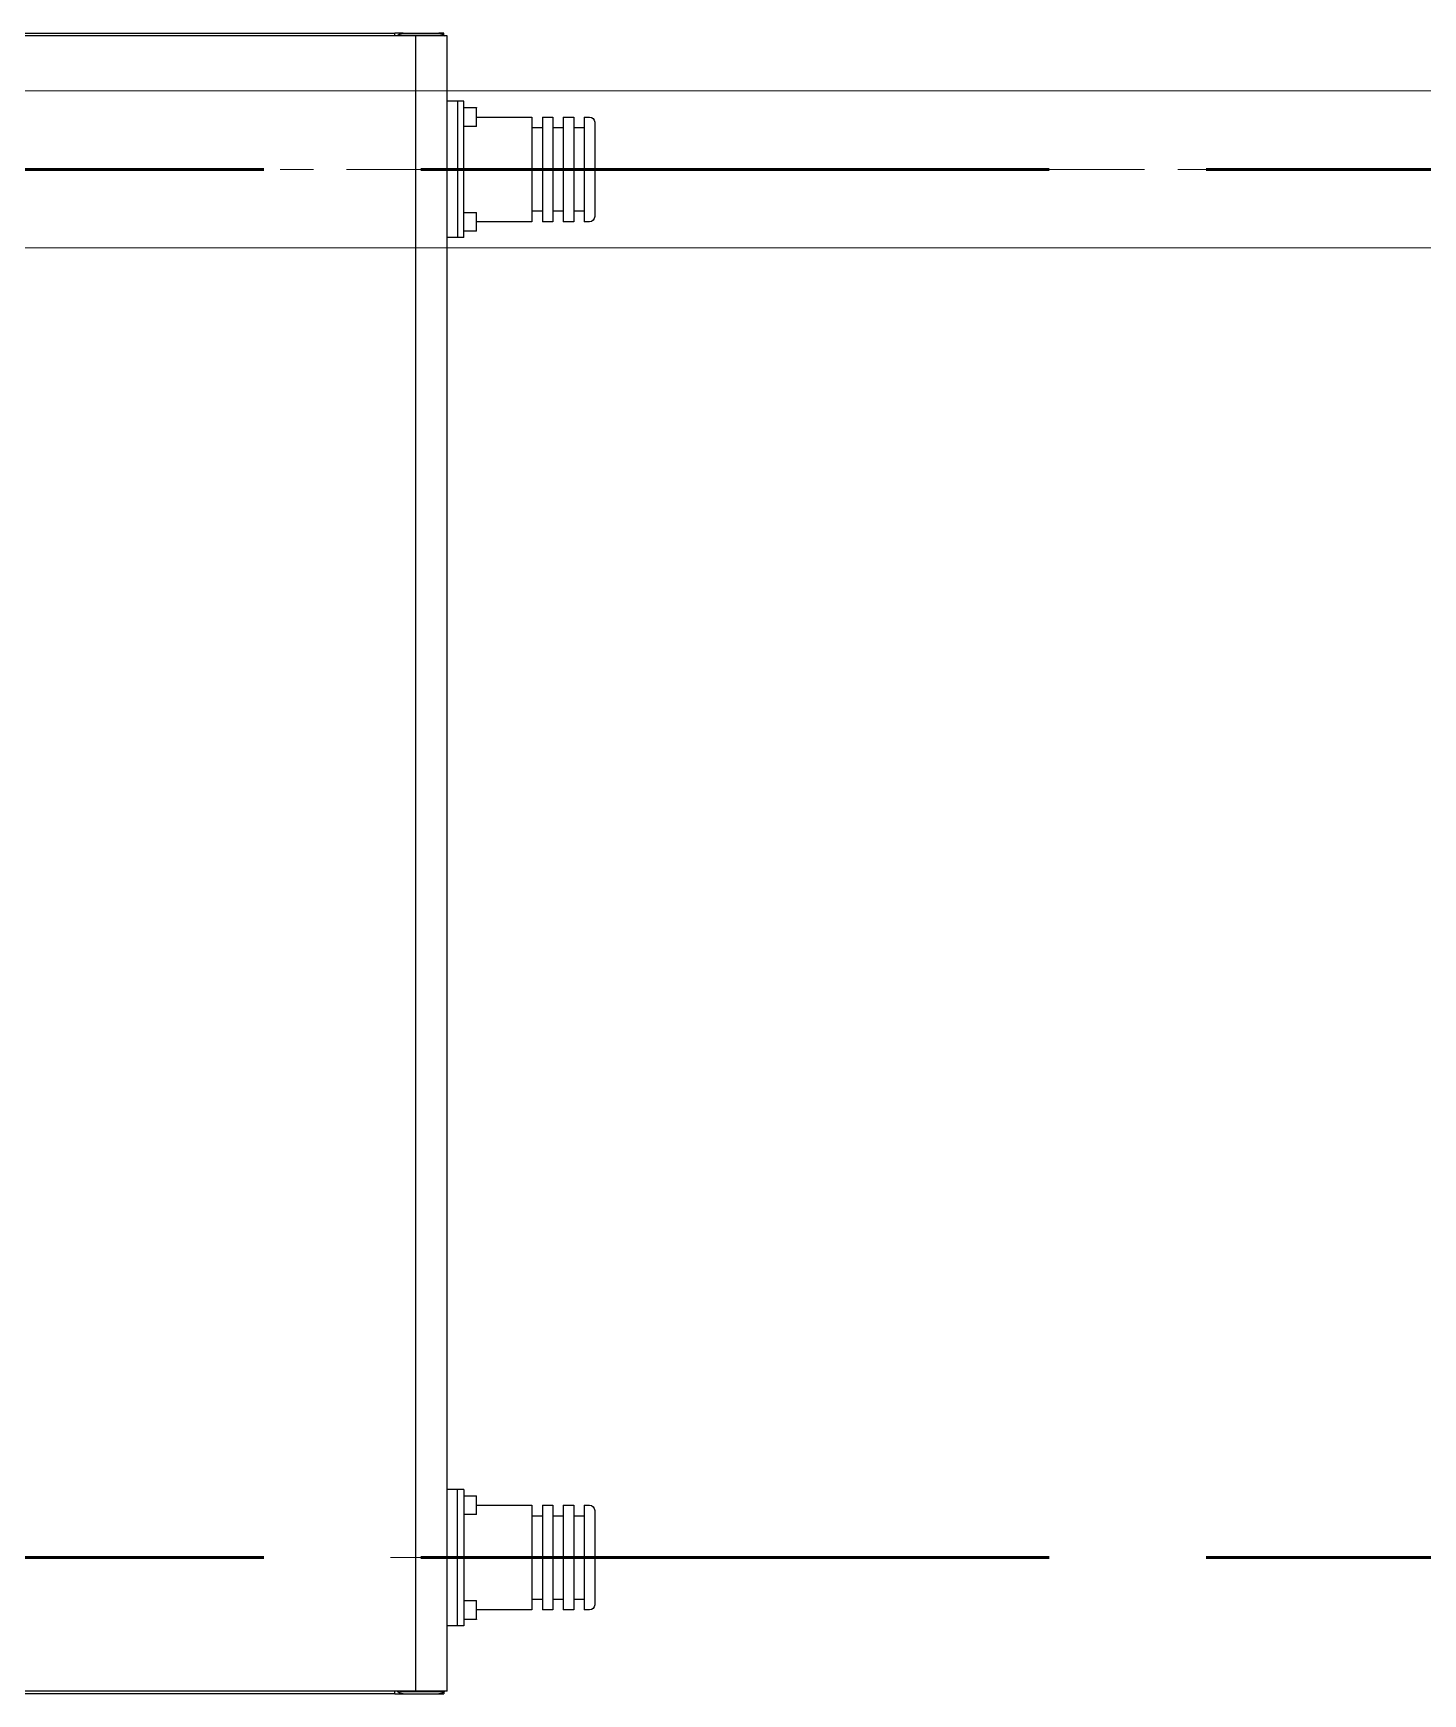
# Model space of a CAD drawing. Header units: millimetres. Extents: x 163705 to 1616509, y 81827 to 302547.
# Drawn here: x 897314 to 898641, y 145867 to 147452 of the extents above; entities that cross this region are included whole.
import ezdxf

# ---------------------------------------------------------------- set-up
doc = ezdxf.new("R2010")
doc.units = ezdxf.units.MM
doc.header["$LTSCALE"] = 10
doc.linetypes.add('ACAD_ISO02W100', pattern=[15, 12, -3])
doc.linetypes.add('CENTER2', pattern=[28.575, 19.05, -3.175, 3.175, -3.175])
for name, color, linetype, lineweight in [('1-中心线', 1, 'CENTER2', 0), ('1-设备轮廓', 2, 'Continuous', 18), ('1-钢构', 6, 'Continuous', 0)]:
    doc.layers.add(name, color=color, linetype=linetype, lineweight=lineweight)
doc.layers.add('1-隐线', color=8, linetype='Continuous')

# ---------------------------------------------------------------- blocks, each defined once
blk = doc.blocks.new('*U216')
for p, q in [((0, 0), (0, 5850)), ((150, 0), (150, 5850))]:
    blk.add_line(p, q)
at = {"layer": '1-中心线'}
blk.add_line((75, 0), (75, 5850), dxfattribs=at)
blk = doc.blocks.new('G$C8841F3B5')
for p, q in [((329.9, 16.5), (329.9, 1596.5)), ((329.9, 1596.5), (359.9, 1596.5)), ((332.9, 1597.2), (332.9, 1599)), ((332.9, 1599), (337.9, 1599)), ((334.9, 1597), (334.4, 1596.5)), ((374.9, 1597), (334.9, 1597)), ((371.9, 1599), (337.9, 1599)), ((359.9, 16.5), (359.9, 1596.5)), ((359.9, 1596.5), (759.9, 1596.5)), ((359.9, 16.5), (359.9, 1596.5)), ((371.9, 1599), (379.9, 1599)), ((375.4, 1596.5), (374.9, 1597)), ((1089.9, 1599), (379.9, 1599)), ((379.9, 1596.5), (379.9, 1599)), ((301.9, 1516.5), (301.9, 1527.9)), ((313.9, 1528), (302, 1528)), ((313.9, 1404), (313.9, 1534)), ((313.9, 1534), (319.9, 1534)), ((319.9, 1534), (319.9, 1404)), ((319.9, 1534), (329.9, 1534)), ((188.9, 1514), (188.9, 1469)), ((198.9, 1519), (193.9, 1519)), ((198.9, 1519), (198.9, 1469)), ((208.9, 1509), (198.9, 1509)), ((218.9, 1519), (208.9, 1519)), ((208.9, 1519), (208.9, 1469)), ((218.9, 1519), (218.9, 1469)), ((228.9, 1509), (218.9, 1509)), ((238.9, 1519), (228.9, 1519)), ((228.9, 1519), (228.9, 1469)), ((238.9, 1519), (238.9, 1469)), ((248.9, 1509), (238.9, 1509)), ((301.9, 1519), (248.9, 1519)), ((248.9, 1519), (248.9, 1469)), ((301.9, 1510.1), (301.9, 1516.5)), ((302, 1510), (313.9, 1510)), ((188.9, 1469), (188.9, 1424)), ((198.9, 1469), (198.9, 1419)), ((208.9, 1469), (208.9, 1419)), ((218.9, 1469), (218.9, 1419)), ((228.9, 1469), (228.9, 1419)), ((238.9, 1469), (238.9, 1419)), ((248.9, 1469), (248.9, 1419)), ((198.9, 1429), (208.9, 1429)), ((218.9, 1429), (228.9, 1429)), ((238.9, 1429), (248.9, 1429)), ((301.9, 1417.9), (301.9, 1427.9)), ((313.9, 1428), (302, 1428)), ((193.9, 1419), (198.9, 1419)), ((208.9, 1419), (218.9, 1419)), ((228.9, 1419), (238.9, 1419)), ((248.9, 1419), (301.9, 1419)), ((301.9, 1410.1), (301.9, 1417.9)), ((302, 1410), (313.9, 1410)), ((313.9, 1404), (319.9, 1404)), ((319.9, 1404), (329.9, 1404)), ((313.9, 209), (313.9, 79)), ((313.9, 209), (319.9, 209)), ((319.9, 209), (329.9, 209)), ((319.9, 79), (319.9, 209)), ((198.9, 194), (193.9, 194)), ((198.9, 194), (198.9, 94)), ((218.9, 194), (208.9, 194)), ((208.9, 194), (208.9, 94)), ((218.9, 194), (218.9, 94)), ((238.9, 194), (228.9, 194)), ((228.9, 194), (228.9, 94)), ((238.9, 194), (238.9, 94)), ((301.9, 194), (248.9, 194)), ((248.9, 194), (248.9, 94)), ((301.9, 185.1), (301.9, 202.9)), ((313.9, 203), (302, 203)), ((188.9, 189), (188.9, 99)), ((208.9, 184), (198.9, 184)), ((228.9, 184), (218.9, 184)), ((248.9, 184), (238.9, 184)), ((302, 185), (313.9, 185)), ((198.9, 104), (208.9, 104)), ((218.9, 104), (228.9, 104)), ((238.9, 104), (248.9, 104)), ((301.9, 85.1), (301.9, 102.9)), ((313.9, 103), (302, 103)), ((193.9, 94), (198.9, 94)), ((208.9, 94), (218.9, 94)), ((228.9, 94), (238.9, 94)), ((248.9, 94), (301.9, 94)), ((302, 85), (313.9, 85)), ((313.9, 79), (319.9, 79)), ((319.9, 79), (329.9, 79)), ((329.9, 16.5), (359.9, 16.5)), ((334.4, 16.5), (334.9, 16)), ((334.9, 16), (374.9, 16)), ((359.9, 16.5), (759.9, 16.5)), ((374.9, 16), (375.4, 16.5)), ((379.9, 14), (379.9, 16.5)), ((332.9, 15.8), (332.9, 14)), ((337.9, 14), (332.9, 14)), ((371.9, 14), (337.9, 14)), ((379.9, 14), (371.9, 14)), ((379.9, 14), (1089.9, 14))]:
    blk.add_line(p, q)
for centre, radius, start, end in [((337.9, 1591), 8, 90, 136.5675), ((371.9, 1591), 8, 43.4325, 90), ((302, 1527.9), 0.1, 90, 180), ((193.9, 1514), 5, 90, 180), ((302, 1510.1), 0.1, 180, 270), ((302, 1427.9), 0.1, 90, 180), ((193.9, 1424), 5, 180, 270), ((302, 1410.1), 0.1, 180, 270), ((193.9, 189), 5, 90, 180), ((302, 202.9), 0.1, 90, 180), ((302, 185.1), 0.1, 180, 270), ((193.9, 99), 5, 180, 270), ((302, 102.9), 0.1, 90, 180), ((302, 85.1), 0.1, 180, 270), ((337.9, 22), 8, 223.4325, 270), ((371.9, 22), 8, 270, 316.5675)]:
    blk.add_arc(centre, radius, start, end)
at = {"layer": '1-中心线'}
for p, q in [((383.9, 1469), (118.9, 1469)), ((383.9, 144), (118.9, 144))]:
    blk.add_line(p, q, dxfattribs=at)

msp = doc.modelspace()

# ---------------------------------------------------------------- linework, layer by layer
at = {"layer": '1-设备轮廓', "color": 5, "linetype": 'ACAD_ISO02W100', "lineweight": 50, "ltscale": 5}
for points in [[(878184.06, 147322.132), (918109.06, 147322.132)], [(878184.06, 145997.132), (918109.06, 145997.132)]]:
    msp.add_lwpolyline(points, dxfattribs=at)

# ---------------------------------------------------------------- block references
at = {"layer": '1-钢构', "rotation": 270}
msp.add_blockref('*U216', (894184.06, 147397.132), dxfattribs=at)
at = {"layer": '1-隐线', "xscale": -1}
msp.add_blockref('G$C8841F3B5', (898038.94, 145853.132), dxfattribs=at)

doc.saveas('drawing.dxf')
